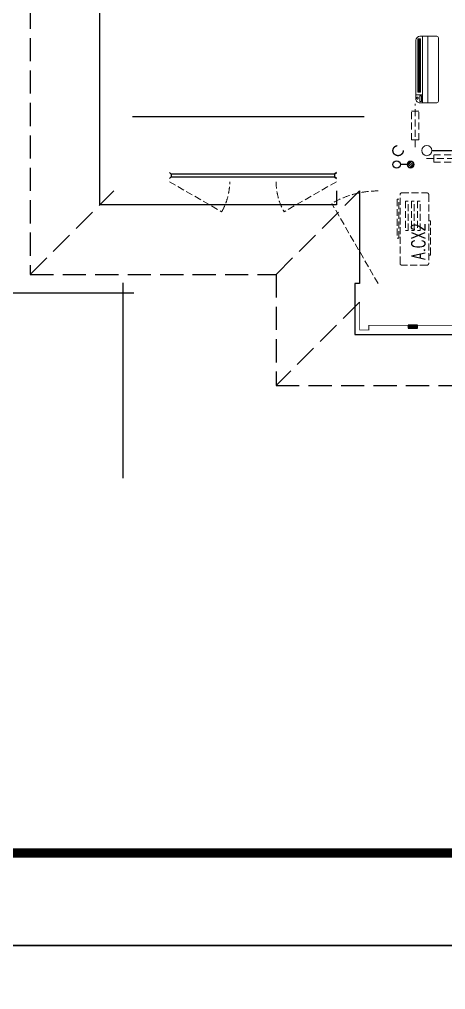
# Model space of a CAD drawing. Extents: x 3002737 to 4077523, y -995787 to -7267.
# Drawn here: x 3045920 to 3050515, y -935862 to -925392 of the extents above; entities that cross this region are included whole.
import ezdxf

# ---------------------------------------------------------------- set-up
doc = ezdxf.new("R2010")
doc.units = 0
doc.header["$LTSCALE"] = 1000
doc.header["$MEASUREMENT"] = 0
doc.linetypes.add('DASH', pattern=[0.35, 0.25, -0.1])
doc.linetypes.add('HIDDEN', pattern=[0.375, 0.25, -0.125])
doc.layers.get('0').update_dxf_attribs({"linetype": 'CONTINUOUS'})
for name, color, linetype in [('!!电气', 1, 'CONTINUOUS'), ('3-栏杆1', 252, 'CONTINUOUS'), ('3.5方案汇报，与郭总、侯月琴确定户型_t8$0$2020.03.04 -1安徽标准化洋房户型(UA）_t8_t8$0$看线', 154, 'CONTINUOUS'), ('VPIPE-凝结', 150, 'CONTINUOUS'), ('VPIPE-雨水', 4, 'DASH'), ('卫生间', 6, 'CONTINUOUS'), ('看线', 185, 'CONTINUOUS'), ('立面', 73, 'CONTINUOUS'), ('铝合金', 144, 'CONTINUOUS')]:
    doc.layers.add(name, color=color, linetype=linetype)
for name, color, linetype, lineweight in [('EQUIP_地漏', 7, 'CONTINUOUS', 18), ('VPIPE-废水', 31, 'TG_F', 18), ('WINDOW', 146, 'CONTINUOUS', 20), ('图框', 147, 'CONTINUOUS', 20), ('平面-空调室内机', 176, 'CONTINUOUS', 9), ('平面-空调预留孔', 252, 'CONTINUOUS', 15)]:
    doc.layers.add(name, color=color, linetype=linetype, lineweight=lineweight)
doc.layers.add('yichutu', color=7, linetype='CONTINUOUS', true_color=0xffffff, plot=False)
doc.styles.add('_TCH_DIM', font='SIMPLEX', dxfattribs={"bigfont": 'GBCBIG'})
doc.styles.add('TG_LINETYPE', font='SIMPLEX', dxfattribs={"width": 0.8, "height": 3, "bigfont": 'HZTXT'})
doc.linetypes.add('TG_F', pattern='A,2,-0.3,["F",TG_LINETYPE,S=0.1,R=0,X=-0.23,Y=-0.15],0', length=2.3)

# ---------------------------------------------------------------- blocks, each defined once
blk = doc.blocks.new('A$C148B7D8E')
at = {"layer": '卫生间', "color": 252, "linetype": 'DASH'}
for p, q in [((-900, -900), (0, 0)), ((1750, -900), (2650, 0)), ((2650, -1200), (1750, -2100))]:
    blk.add_line(p, q, dxfattribs=at)
blk.add_lwpolyline([(16100, 14000), (16100, 15400), (7700, 15400), (7700, 10800), (7300, 10800), (7300, 10000), (900, 10000), (900, 9000), (-900, 9000), (-900, -900), (1750, -900), (1750, -2100), (23450, -2100), (23450, -900), (25100, -900)], dxfattribs=at)
blk = doc.blocks.new('dongkong')
at = {"layer": '平面-空调预留孔', "color": 8, "linetype": 'HIDDEN', "ltscale": 0.3}
for p, q in [((-603796, 210900), (-603796, 210431)), ((-603836, 210821), (-603836, 210511)), ((-603836, 210821), (-603756, 210821)), ((-603756, 210821), (-603756, 210511))]:
    blk.add_line(p, q, dxfattribs=at)
blk.add_lwpolyline([(-603756, 210511), (-603836, 210511)], dxfattribs=at)
blk = doc.blocks.new('A$C001338C2')
at = {"color": 8}
for p, q in [((845, 304), (55, 304)), ((109, 215), (109, 304)), ((0, 249), (0, 22)), ((900, 22), (900, 249)), ((22, 0), (878, 0))]:
    blk.add_line(p, q, dxfattribs=at)
at = {"color": 8, "lineweight": 5}
for p, q in [((865, 279), (144, 279)), ((144, 279), (144, 266)), ((387, 279), (144, 279)), ((144, 279), (144, 253)), ((144, 266), (865, 266)), ((387, 240), (387, 279)), ((865, 279), (622, 279)), ((622, 279), (622, 240)), ((865, 253), (865, 279)), ((865, 266), (865, 240)), ((900, 215), (0, 215)), ((900, 143), (0, 143)), ((144, 240), (144, 253)), ((144, 253), (865, 253)), ((865, 240), (144, 240)), ((622, 240), (387, 240))]:
    blk.add_line(p, q, dxfattribs=at)
at = {"color": 8}
for points in [[(73, 275), (57, 275, -0.414214), (51, 281), (51, 283, -0.414214), (57, 289), (73, 289, -0.414214), (79, 283), (79, 281, -0.414214)], [(89, 226), (22, 226, -0.414214), (17, 232), (17, 243, -0.414214), (22, 249), (89, 249, -0.414214), (95, 243), (95, 232, -0.414214)]]:
    blk.add_lwpolyline(points, format="xyb", close=True, dxfattribs=at)
for centre, radius, start, end in [((55, 249), 55, 90, 180), ((845, 249), 55, 360, 90), ((22, 22), 22, 180, 270), ((878, 22), 22, 270, 360)]:
    blk.add_arc(centre, radius, start, end, dxfattribs=at)
blk = doc.blocks.new('$TwtSys$00000141')
at = {"color": 252}
for p, q in [((-47, 4), (-5, 46)), ((-47, 4), (-5, 46)), ((-44, -18), (18, 44)), ((-44, -18), (18, 44)), ((-33, -33), (33, 33)), ((-33, -33), (33, 33)), ((-16, -44), (44, 16)), ((-16, -44), (44, 16)), ((6, -46), (46, -6)), ((6, -46), (46, -6))]:
    blk.add_line(p, q, dxfattribs=at)
blk.add_circle((0, 0), 47, dxfattribs=at)
blk.add_circle((0, 0), 47, dxfattribs=at)
blk = doc.blocks.new('fergve')
at = {"layer": '平面-空调预留孔', "color": 8, "linetype": 'DASH', "ltscale": 0.3}
for p, q in [((119063, 54988), (119063, 54978)), ((119073, 54968), (119426, 54968)), ((119436, 54978), (119436, 54988))]:
    blk.add_line(p, q, dxfattribs=at)
blk.add_lwpolyline([(119716, 54988), (118976, 54988, -0.414214), (118956, 55008), (118956, 55278, -0.414214), (118976, 55298), (119716, 55298, -0.414214), (119736, 55278), (119736, 55008, -0.414214)], format="xyb", close=True, dxfattribs=at)
for points in [[(119667, 55327), (119247, 55327), (119247, 55312), (119667, 55312)], [(119645, 55239), (119330, 55239), (119330, 55210), (119645, 55210)], [(119645, 55173), (119330, 55173), (119330, 55144), (119645, 55144)], [(119645, 55108), (119330, 55108), (119330, 55079), (119645, 55079)]]:
    blk.add_lwpolyline(points, close=True, dxfattribs=at)
for centre, start, end in [((119073, 54978), 180, 270), ((119426, 54978), 270, 0)]:
    blk.add_arc(centre, 10, start, end, dxfattribs=at)
at = {"layer": '平面-空调预留孔', "color": 8, "linetype": 'DASH', "ltscale": 0.3, "style": '_TCH_DIM', "width": 0.705882}
blk.add_text('A.CX2', height=146.9, dxfattribs=at).set_placement((119015, 55027))
blk = doc.blocks.new('GDGDRGDGDRGDR')
at = {"layer": '平面-空调室内机', "ltscale": 0.3, "rotation": 89.99999999999999}
blk.add_blockref('dongkong', (634787, 1046278), dxfattribs=at)
at = {"layer": '平面-空调预留孔', "rotation": 90}
blk.add_blockref('fergve', (478901, 322375), dxfattribs=at)
blk = doc.blocks.new('A$C5F341E43')
at = {"layer": '立面'}
h = blk.add_hatch(dxfattribs=at)
h.set_pattern_fill('ANSI31', color=252, scale=2)
h.set_pattern_definition([(45, (-885150.3096, -795945.4625), (-2.24506403, 2.24506403), [])])
h.paths.add_polyline_path([(3075, -380), (3175, -380), (3175, -350), (3075, -350)])
at = {"layer": '!!电气'}
for p, q in [((0, -2000), (0, 110)), ((-2000, 0), (117, 0))]:
    blk.add_line(p, q, dxfattribs=at)
at = {"color": 252, "const_width": 8}
blk.add_lwpolyline([(2550, -100), (2550, -400), (2650, -400), (2650, -350), (3700, -350), (3700, -100)], dxfattribs=at)
at = {"layer": '3-栏杆1', "color": 252}
for p, q in [((520, 1282), (500, 1300)), ((500, 1300), (520, 1282)), ((2280, 1282), (520, 1282)), ((520, 1282), (520, 1253)), ((2280, 1282), (2300, 1300)), ((2300, 1300), (2280, 1282)), ((2280, 1282), (2280, 1253)), ((500, 1233), (520, 1253)), ((520, 1253), (2280, 1253)), ((2280, 1253), (2300, 1233)), ((2300, 1233), (2280, 1253))]:
    blk.add_line(p, q, dxfattribs=at)
at = {"layer": '3.5方案汇报，与郭总、侯月琴确定户型_t8$0$2020.03.04 -1安徽标准化洋房户型(UA）_t8_t8$0$看线', "color": 252, "ltscale": 10}
blk.add_line((2600, 1900), (100, 1900), dxfattribs=at)
at = {"layer": 'VPIPE-凝结', "color": 252, "ltscale": 0.1}
blk.add_line((3330, 1535), (3670, 1535), dxfattribs=at)
blk.add_lwpolyline([(3062, 1385), (2990, 1385)], dxfattribs=at)
at = {"layer": 'VPIPE-凝结', "color": 252}
blk.add_circle((2950, 1385), 40, dxfattribs=at)
at = {"layer": 'VPIPE-废水', "color": 252}
blk.add_circle((3275, 1535), 55, dxfattribs=at)
at = {"layer": 'VPIPE-雨水', "color": 252}
blk.add_circle((2965, 1535), 55, dxfattribs=at)
at = {"layer": 'WINDOW', "color": 252, "linetype": 'DASH', "ltscale": 0.3}
for points in [[(500, 1200), (1063, 875, 0.131485), (1150, 1200)], [(2300, 1200), (1737, 875, -0.131485), (1650, 1200)], [(2750, 100), (2250, 966, -0.131652), (2750, 1100)]]:
    blk.add_lwpolyline(points, format="xyb", dxfattribs=at)
at = {"layer": '看线', "color": 252}
for points in [[(2300, 1100), (2300, 950), (-250, 950), (-250, 9350), (1400, 9350), (1400, 9200)], [(2550, 100), (2500, 100), (2500, -450), (3750, -450), (3750, -250)]]:
    blk.add_lwpolyline(points, dxfattribs=at)
at = {"layer": '看线', "color": 252, "ltscale": 0.5}
blk.add_lwpolyline([(2550, 1100), (2550, 100)], dxfattribs=at)
at = {"layer": '立面', "color": 252}
blk.add_lwpolyline([(3075, -380), (3175, -380), (3175, -350), (3075, -350)], close=True, dxfattribs=at)
at = {"layer": '铝合金', "color": 252}
blk.add_lwpolyline([(3075, -380), (3175, -380), (3175, -350), (3075, -350)], close=True, dxfattribs=at)
at = {"color": 252}
for name, p in [('A$C148B7D8E', (-100, 1100)), ('GDGDRGDGDRGDR', (-420617, -441032))]:
    blk.add_blockref(name, p, dxfattribs=at)
at = {"layer": 'EQUIP_地漏', "color": 252, "xscale": -0.8, "yscale": -0.8, "zscale": 0.8, "rotation": 180}
blk.add_blockref('$TwtSys$00000141', (3100, 1385), dxfattribs=at)
at = {"layer": '平面-空调室内机', "color": 252, "ltscale": 0.3, "xscale": -1, "rotation": 180}
blk.add_blockref('dongkong', (606946, 212471), dxfattribs=at)
at = {"layer": '平面-空调室内机', "color": 252, "ltscale": 0.3, "rotation": 180}
blk.add_blockref('dongkong', (-600646, 212471), dxfattribs=at)
at = {"layer": '平面-空调预留孔', "color": 252, "xscale": 0.800000000046565, "yscale": 0.800000000046565, "zscale": 0.800000000046565, "rotation": 90.00000023343011}
blk.add_blockref('A$C001338C2', (3400, 2050), dxfattribs=at)

msp = doc.modelspace()

# ---------------------------------------------------------------- linework, layer by layer
at = {"layer": 'yichutu', "color": 7, "true_color": 0xffffff}
for points in [[(3032735, -935386.6), (3032735, -875986.6), (3116835, -875986.6), (3116835, -935386.6)], [(3032735, -994786.6), (3032735, -935386.6), (3116835, -935386.6), (3116835, -994786.6)]]:
    msp.add_lwpolyline(points, close=True, dxfattribs=at)
at = {"layer": '图框'}
for points in [[(3032735, -875986.6), (3116835, -875986.6), (3116835, -935386.6), (3032735, -935386.6)], [(3032735, -875986.6), (3116835, -875986.6), (3116835, -935386.6), (3032735, -935386.6)], [(3032735, -935386.6), (3116835, -935386.6), (3116835, -994786.6), (3032735, -994786.6)], [(3032735, -935386.6), (3116835, -935386.6), (3116835, -994786.6), (3032735, -994786.6)]]:
    msp.add_lwpolyline(points, close=True, dxfattribs=at)
at = {"layer": '图框', "const_width": 100}
msp.add_lwpolyline([(3115835, -934386.6), (3115835, -876986.6), (3035235, -876986.6), (3035235, -934386.6)], close=True, dxfattribs=at)

# ---------------------------------------------------------------- block references
at = {"layer": '!!电气'}
msp.add_blockref('A$C5F341E43', (3047037.4, -928343.2), dxfattribs=at)

doc.saveas('drawing.dxf')
